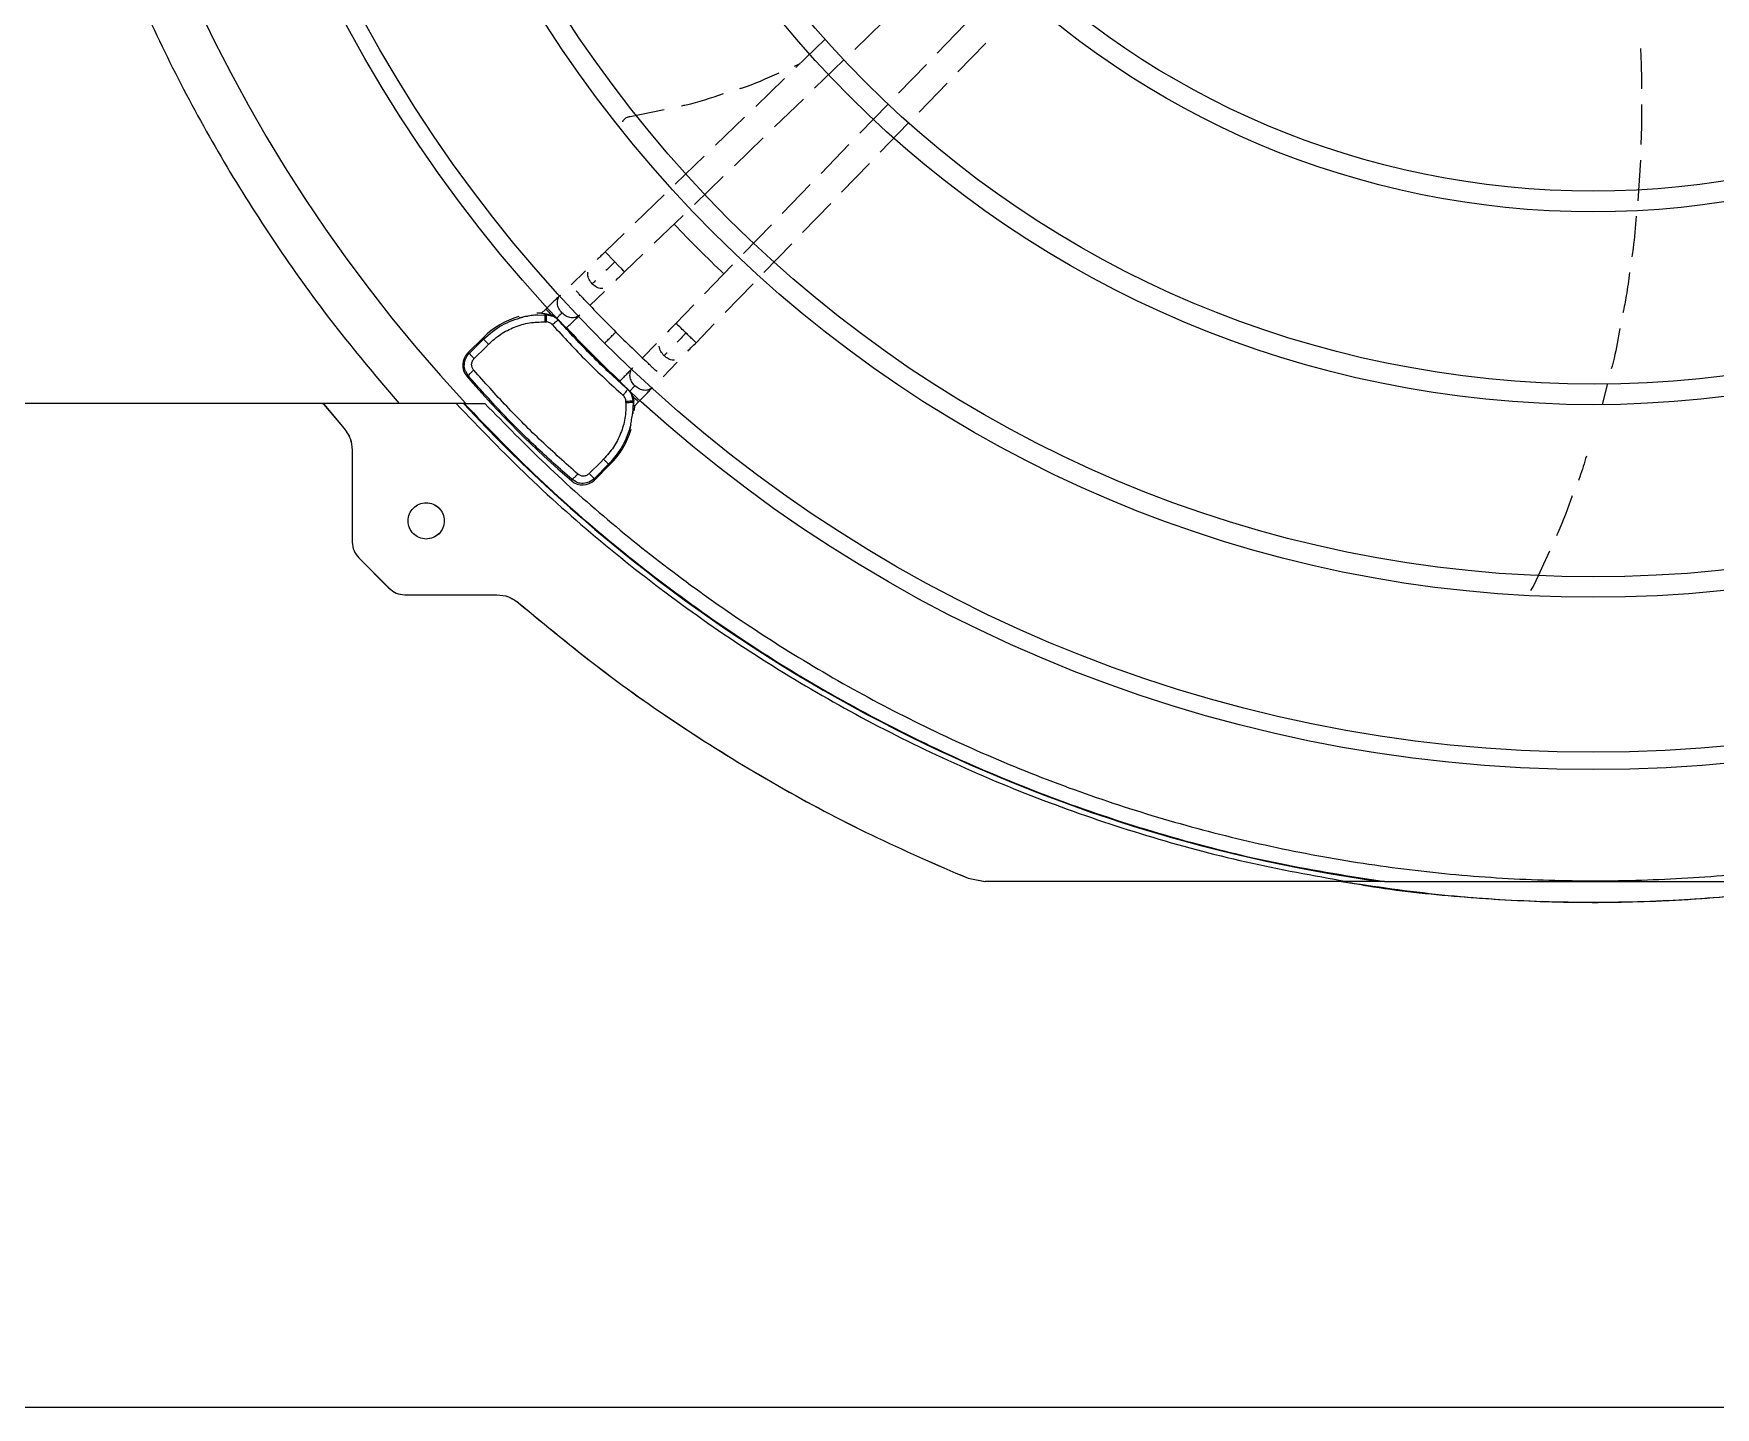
# Model space of a CAD drawing. Extents: x -24 to 296, y -58 to 147.
# Drawn here: x 45.94 to 57.81, y 22.58 to 32.28 of the extents above; entities that cross this region are included whole.
import ezdxf

# ---------------------------------------------------------------- set-up
doc = ezdxf.new("R2010")
doc.units = 0
doc.header["$MEASUREMENT"] = 0
doc.layers.get('0').update_dxf_attribs({"linetype": 'CONTINUOUS'})
doc.layers.add('0 Unit', color=7, linetype='CONTINUOUS')

msp = doc.modelspace()

# ---------------------------------------------------------------- linework, layer by layer
at = {"color": 7, "linetype": 'Continuous', "lineweight": 25}
for p, q in [((51.73689, 32.17326), (51.94089, 32.37051)), ((52.517, 32.3509), (52.31966, 32.1468)), ((51.52482, 32.24203), (51.32054, 32.04451)), ((52.46494, 32.01386), (52.66181, 32.21747)), ((51.31201, 32.05383), (51.35104, 32.074)), ((51.45344, 31.89919), (51.65719, 32.0962)), ((52.24248, 32.06698), (52.04609, 31.86387)), ((51.24093, 31.96754), (51.03756, 31.7709)), ((51.17073, 31.62584), (51.37448, 31.82284)), ((52.1916, 31.73117), (52.38876, 31.93508)), ((50.15167, 31.7001), (50.1522, 31.7001)), ((50.1522, 31.7001), (50.39185, 31.74978)), ((51.9697, 31.78487), (51.77256, 31.58098)), ((50.95822, 31.69418), (50.75431, 31.49702)), ((51.91677, 31.44693), (52.11466, 31.65159)), ((50.88703, 31.35153), (51.09153, 31.54926)), ((51.69573, 31.50152), (51.49875, 31.29779)), ((50.67485, 31.42019), (50.47036, 31.22247)), ((51.64381, 31.16462), (51.84048, 31.36803)), ((57.28321, 31.39058), (57.26507, 31.10514)), ((50.60476, 31.0786), (50.8081, 31.27521)), ((50.39192, 31.14662), (50.1871, 30.94858)), ((51.42205, 31.21847), (51.22529, 31.01497)), ((50.32182, 30.80502), (50.52505, 31.00152)), ((51.36913, 30.88054), (51.56716, 31.08535)), ((50.10867, 30.87275), (49.97506, 30.74356)), ((51.14856, 30.93562), (50.95108, 30.73138)), ((51.09596, 30.59802), (51.29251, 30.8013)), ((50.1119, 30.60204), (50.24168, 30.72753)), ((50.87492, 30.65261), (50.67701, 30.44793)), ((49.8356, 30.60902), (49.73425, 30.51143)), ((50.82234, 30.31504), (51.01922, 30.51865)), ((49.8671, 30.36608), (49.96953, 30.46471)), ((49.47175, 30.29695), (49.55203, 30.29984)), ((49.55554, 30.33909), (49.52376, 30.30837)), ((49.55203, 30.29984), (49.55208, 30.30568)), ((49.56132, 30.29954), (49.55203, 30.29984)), ((49.55208, 30.30568), (49.56133, 30.30499)), ((49.56133, 30.30499), (49.56132, 30.29954)), ((49.56132, 30.29954), (49.60645, 30.28896)), ((49.56133, 30.30499), (49.59569, 30.29768)), ((49.64556, 30.26418), (49.63264, 30.27652)), ((50.6013, 30.36962), (50.47497, 30.23897)), ((49.55044, 30.24965), (49.55988, 30.24934)), ((49.64554, 30.26011), (49.64556, 30.26418)), ((50.61644, 30.10209), (50.74476, 30.2348)), ((49.00381, 30.02744), (49.1154, 30.13903)), ((49.1157, 30.12719), (49.01544, 30.02701)), ((49.04998, 29.99015), (49.13168, 30.07176)), ((49.1154, 30.13903), (49.11569, 30.12719)), ((49.13168, 30.07176), (49.15176, 30.09185)), ((50.33747, 30.0971), (50.23824, 29.99492)), ((49.01544, 30.02701), (49.00381, 30.02744)), ((50.3836, 29.86204), (50.48269, 29.96408)), ((48.99769, 29.86711), (49.00968, 29.86658)), ((57.04947, 29.80652), (57.01277, 29.66424)), ((50.12186, 29.67821), (50.12157, 29.68765)), ((50.1361, 29.77363), (50.13222, 29.77344)), ((50.14845, 29.76071), (50.1361, 29.77363)), ((50.16107, 29.73433), (50.17164, 29.68921)), ((50.16959, 29.72378), (50.17686, 29.68947)), ((50.17686, 29.68947), (50.17164, 29.68921)), ((50.17164, 29.68921), (50.17194, 29.67994)), ((50.17753, 29.68023), (50.17686, 29.68947)), ((50.18012, 29.65209), (50.21076, 29.68378)), ((48.52027, 29.67323), (45.20067, 29.67323)), ((47.98926, 29.6661), (48.13184, 29.49715)), ((47.99004, 29.6661), (47.98926, 29.6661)), ((47.99004, 29.6661), (48.13262, 29.49715)), ((48.99096, 29.67323), (48.52027, 29.67323)), ((48.99096, 29.67323), (49.12561, 29.67323)), ((50.17194, 29.67994), (50.16906, 29.59964)), ((50.17753, 29.68023), (50.17194, 29.67994)), ((48.13184, 29.49715), (48.13262, 29.49715)), ((48.18899, 29.34311), (48.18899, 28.6935)), ((48.18899, 29.34311), (48.18977, 29.34311)), ((48.18977, 29.34311), (48.18977, 28.6935)), ((49.94399, 29.25944), (49.86238, 29.17775)), ((50.01061, 29.24381), (49.89902, 29.13222)), ((49.99929, 29.24359), (49.89912, 29.14334)), ((49.96408, 29.27953), (49.94399, 29.25944)), ((50.01061, 29.24381), (49.99929, 29.24359)), ((49.73869, 29.1261), (49.73869, 29.13757)), ((49.89902, 29.13222), (49.89912, 29.14334)), ((48.18977, 28.6935), (48.18899, 28.6935)), ((56.64103, 28.63055), (56.53062, 28.39107)), ((48.23588, 28.58216), (48.2351, 28.58216)), ((48.2351, 28.58216), (48.44845, 28.36882)), ((48.23588, 28.58216), (48.44923, 28.36882)), ((56.53062, 28.39107), (56.50779, 28.35336)), ((48.44923, 28.36882), (48.44845, 28.36882)), ((48.56056, 28.3227), (49.21018, 28.3227)), ((49.36421, 28.26556), (49.36343, 28.26556)), ((52.5374, 26.3208), (52.53662, 26.3208)), ((52.53662, 26.3208), (52.65611, 26.29725)), ((52.5374, 26.3208), (52.65689, 26.29725)), ((55.21361, 26.29725), (52.65689, 26.29725)), ((55.44913, 26.29725), (55.21361, 26.29725))]:
    msp.add_line(p, q, dxfattribs=at)
at = {"color": 8, "linetype": 'Continuous', "lineweight": 25}
for p, q in [((49.00968, 29.86658), (48.99181, 29.89813)), ((49.76917, 29.12013), (49.73869, 29.13757))]:
    msp.add_line(p, q, dxfattribs=at)
at = {"color": 8, "linetype": 'Continuous', "lineweight": 25, "flags": 128}
for points in [[(50.0437, 30.6728), (50.0175, 30.69988), (49.99526, 30.72283), (49.98035, 30.73817), (49.97506, 30.74356), (49.97506, 30.74356)], [(50.1119, 30.60204), (50.1119, 30.60204), (50.10677, 30.60743), (50.09201, 30.62277), (50.06986, 30.64572), (50.0437, 30.6728)]]:
    msp.add_lwpolyline(points, dxfattribs=at)
for centre, radius in [((56.9509, 37.08527), 9.99706), ((56.9509, 37.08465), 9.87436), ((56.9509, 37.08527), 8.78089), ((56.9509, 37.08465), 8.63615), ((56.9509, 37.08465), 7.41998), ((56.95709, 37.08475), 7.27453), ((56.9509, 37.08465), 6.05846), ((56.9509, 37.08465), 5.9131)]:
    msp.add_circle(centre, radius)
at = {"color": 7, "linetype": 'Continuous', "lineweight": 25}
for centre, radius, start, end in [((56.95627, 37.08465), 10.88004, 137.062968, 222.937036), ((56.94952, 37.08335), 8.93517, 223.436613, 226.62464), ((56.95619, 37.08369), 9.76635, 223.11767, 225.000016), ((54.21387, 34.34227), 6.1186, 222.506594, 227.494873), ((56.9558, 37.08322), 9.76574, 224.999711, 226.882175), ((54.21403, 34.34244), 6.87305, 220.627733, 229.372173), ((56.95604, 37.08461), 10.8921, 222.877714, 262.047685)]:
    msp.add_arc(centre, radius, start, end, dxfattribs=at)
at = {"color": 8, "linetype": 'Continuous', "lineweight": 25}
for centre, radius, start, end in [((43.01721, 22.43123), 10.79717, 45.790223, 46.313352), ((45.69427, 25.07619), 6.45202, 45.572072, 46.081779)]:
    msp.add_arc(centre, radius, start, end, dxfattribs=at)
at = {"color": 7, "linetype": 'Continuous', "lineweight": 25}
for centre, major_axis, ratio, start_param, end_param in [((49.53271, 29.72066), (0.01095, 0.5912), 0.99873353, 0.30576453, 0.80328617), ((49.53271, 29.72066), (0.01095, 0.5912), 0.99873353, 0.02743731, 0.08783241), ((49.08747, 29.94396), (0.11816, -0.00449), 0.99887068, 2.39471439, 3.88810276), ((49.59225, 29.66112), (0.5912, 0.01098), 0.99873841, 6.20038528, 6.255253), ((49.59225, 29.66112), (0.5912, 0.01098), 0.99873841, 5.4798419, 5.9722231), ((49.81555, 29.21588), (-0.00447, 0.11816), 0.99886587, 2.39523002, 3.88862108)]:
    msp.add_ellipse(centre, major_axis=major_axis, ratio=ratio, start_param=start_param, end_param=end_param, dxfattribs=at)
for points, knots in [([(49.12561, 29.67323), (49.26814, 29.5275), (49.55529, 29.23391), (50.02014, 28.82273), (50.51272, 28.4322), (51.03399, 28.06741), (51.58201, 27.73023), (52.15474, 27.42362), (52.74954, 27.1501), (53.36303, 26.91205), (53.9922, 26.71121), (54.63372, 26.549), (55.28398, 26.42645), (55.93927, 26.34414), (56.59598, 26.30218), (57.25067, 26.30026), (57.89923, 26.33765), (58.53823, 26.41313), (59.16451, 26.52507), (59.77584, 26.67179), (60.36975, 26.85127), (60.94704, 27.06239), (61.51144, 27.30589), (62.06615, 27.58379), (62.611, 27.89745), (63.14281, 28.24666), (63.65879, 28.63109), (64.15553, 29.04975), (64.62969, 29.50117), (65.0778, 29.98307), (65.49715, 30.4933), (65.88518, 31.0293), (66.2396, 31.58809), (66.55849, 32.16644), (66.84043, 32.76104), (67.08441, 33.36857), (67.2896, 33.98495), (67.45587, 34.60654), (67.58356, 35.2298), (67.67341, 35.85204), (67.72638, 36.47021), (67.74381, 37.08465), (67.72638, 37.69909), (67.67341, 38.31725), (67.58356, 38.93949), (67.45588, 39.56275), (67.2896, 40.18435), (67.08441, 40.80073), (66.84043, 41.40825), (66.5585, 42.00285), (66.2396, 42.58121), (65.88518, 43.14), (65.49715, 43.67599), (65.07781, 44.18622), (64.6297, 44.66812), (64.15554, 45.11955), (63.6588, 45.53821), (63.14282, 45.92265), (62.61101, 46.27184), (62.06617, 46.58551), (61.51145, 46.86342), (60.94705, 47.10692), (60.36976, 47.31803), (59.77585, 47.49751), (59.16453, 47.64423), (58.53824, 47.75618), (57.89923, 47.83165), (57.25068, 47.86905), (56.596, 47.86713), (55.93929, 47.82517), (55.28399, 47.74286), (54.63373, 47.62031), (53.99221, 47.4581), (53.36305, 47.25726), (52.74956, 47.01922), (52.15475, 46.74569), (51.58202, 46.43908), (51.034, 46.1019), (50.51273, 45.73712), (50.02015, 45.34658), (49.55529, 44.93541), (49.26814, 44.64181), (49.12561, 44.49608)], [0, 0, 0, 0, 0.01189592, 0.02396584, 0.03619649, 0.04857359, 0.06108194, 0.07373471, 0.0864717, 0.09927432, 0.11212355, 0.12500004, 0.13787625, 0.15072533, 0.16352795, 0.17626509, 0.18891813, 0.20142621, 0.21380317, 0.22603385, 0.23810393, 0.25000004, 0.2618959, 0.27396585, 0.28619652, 0.29857361, 0.31108196, 0.32373474, 0.33647171, 0.34927432, 0.36212355, 0.37500004, 0.38787624, 0.40072531, 0.41352793, 0.42626506, 0.4389181, 0.45142619, 0.46380314, 0.47603381, 0.48810388, 0.50000001, 0.51189586, 0.52396581, 0.53619649, 0.54857357, 0.56108191, 0.57373469, 0.58647168, 0.59927428, 0.6121235, 0.62499999, 0.63787621, 0.65072529, 0.66352791, 0.67626502, 0.68891805, 0.70142614, 0.71380312, 0.72603376, 0.73810387, 0.74999998, 0.76189582, 0.77396578, 0.78619645, 0.79857355, 0.81108188, 0.82373468, 0.83647168, 0.84927427, 0.86212351, 0.87499998, 0.88787621, 0.90072531, 0.91352792, 0.92626504, 0.93891808, 0.95142617, 0.96380314, 0.97603381, 0.98810396, 1, 1, 1, 1]), ([(48.52027, 44.49608), (48.37476, 44.32461), (48.08373, 43.98167), (47.68736, 43.4352), (47.32224, 42.86773), (46.99247, 42.27888), (46.69849, 41.67141), (46.44156, 41.04735), (46.22257, 40.40899), (46.0423, 39.75864), (45.90142, 39.09863), (45.80042, 38.43136), (45.73967, 37.75922), (45.7194, 37.08465), (45.73967, 36.41008), (45.80042, 35.73795), (45.90142, 35.07067), (46.0423, 34.41067), (46.22257, 33.76031), (46.44156, 33.12196), (46.69849, 32.4979), (46.99247, 31.89043), (47.32224, 31.30158), (47.68736, 30.73411), (48.08373, 30.18764), (48.37476, 29.8447), (48.52027, 29.67323)], [0, 0, 0, 0, 0.04166667, 0.08333333, 0.125, 0.16666666, 0.20833334, 0.25000002, 0.29166668, 0.33333335, 0.375, 0.41666669, 0.45833337, 0.49999998, 0.54166666, 0.58333334, 0.62500004, 0.66666665, 0.70833332, 0.75000002, 0.7916667, 0.83333334, 0.87500001, 0.91666668, 0.95833336, 1, 1, 1, 1]), ([(57.28378, 32.17915), (57.28452, 32.16438), (57.28881, 32.07802), (57.29162, 31.9834), (57.29157, 31.90365), (57.29156, 31.89597)], [0, 0, 0, 0, 0.15715941, 0.91876163, 1, 1, 1, 1]), ([(50.92575, 31.89685), (50.92979, 31.89806), (51.0253, 31.92683), (51.1165, 31.96869), (51.20385, 32.00879)], [0, 0, 0, 0, 0.04234426, 1, 1, 1, 1]), ([(50.51414, 31.77513), (50.52498, 31.77732), (50.62559, 31.79767), (50.72316, 31.83156), (50.81022, 31.86181)], [0, 0, 0, 0, 0.10772802, 1, 1, 1, 1]), ([(50.09901, 31.66323), (50.10131, 31.66796), (50.10718, 31.68007), (50.12623, 31.69396), (50.14287, 31.69798), (50.15167, 31.7001)], [0, 0, 0, 0, 0.23203407, 0.59403736, 1, 1, 1, 1]), ([(50.09932, 31.66285), (50.10168, 31.66773), (50.10762, 31.67998), (50.12678, 31.69397), (50.14341, 31.69798), (50.1522, 31.7001)], [0, 0, 0, 0, 0.23772016, 0.59707421, 1, 1, 1, 1]), ([(57.29159, 31.78476), (57.29183, 31.74657), (57.29243, 31.65191), (57.28881, 31.55731), (57.28665, 31.50086)], [0, 0, 0, 0, 0.40333981, 1, 1, 1, 1]), ([(57.25455, 30.99488), (57.24809, 30.91933), (57.23991, 30.82366), (57.22593, 30.72885), (57.22299, 30.70891)], [0, 0, 0, 0, 0.78959581, 1, 1, 1, 1]), ([(49.97506, 30.74356), (49.96503, 30.73386), (49.94575, 30.71522), (49.92804, 30.69812), (49.91954, 30.68992)], [0, 0, 0, 0, 0.52082038, 1, 1, 1, 1]), ([(50.0437, 30.6728), (50.03156, 30.66106), (50.00988, 30.64011), (49.9891, 30.62004), (49.97996, 30.6112)], [0, 0, 0, 0, 0.56005027, 1, 1, 1, 1]), ([(50.05039, 30.54262), (50.05159, 30.54378), (50.06105, 30.55291), (50.08209, 30.57323), (50.10196, 30.59244), (50.1119, 30.60204)], [0, 0, 0, 0, 0.06782543, 0.53375694, 1, 1, 1, 1]), ([(57.20724, 30.59884), (57.20021, 30.54408), (57.18791, 30.44834), (57.16844, 30.35401), (57.1601, 30.31364)], [0, 0, 0, 0, 0.57203343, 1, 1, 1, 1]), ([(49.65877, 30.43875), (49.65229, 30.43251), (49.63935, 30.42004), (49.61383, 30.39541), (49.58552, 30.36808), (49.56551, 30.34873), (49.55549, 30.33905)], [0, 0, 0, 0, 0.25012582, 0.50004049, 0.74993816, 1, 1, 1, 1]), ([(49.79878, 30.43658), (49.79292, 30.44327), (49.78269, 30.45495), (49.77431, 30.46498), (49.77073, 30.46926)], [0, 0, 0, 0, 0.57248786, 1, 1, 1, 1]), ([(49.82723, 30.4084), (49.82348, 30.41207), (49.81478, 30.42056), (49.80458, 30.43078), (49.79878, 30.43658)], [0, 0, 0, 0, 0.43217551, 1, 1, 1, 1]), ([(49.11569, 30.12719), (49.1577, 30.16358), (49.23978, 30.2347), (49.34325, 30.26747), (49.39377, 30.28347)], [0, 0, 0, 0, 0.51171491, 1, 1, 1, 1]), ([(49.36862, 30.27899), (49.36942, 30.27893), (49.37103, 30.27881), (49.3802, 30.28062), (49.38922, 30.28252), (49.39377, 30.28347)], [0, 0, 0, 0, 0.33193425, 0.66326494, 1, 1, 1, 1]), ([(49.47175, 30.29695), (49.46549, 30.29587), (49.45286, 30.29368), (49.43805, 30.29073), (49.42976, 30.28935), (49.42622, 30.28876), (49.41961, 30.2877), (49.40772, 30.28596), (49.39919, 30.28443), (49.39377, 30.28347)], [0, 0, 0, 0, 0.25660518, 0.51806655, 0.5332425, 0.55988111, 0.64746674, 0.77621648, 1, 1, 1, 1]), ([(49.47175, 30.29695), (49.47689, 30.29764), (49.48638, 30.29892), (49.49576, 30.30032), (49.49661, 30.30094), (49.49705, 30.30126)], [0, 0, 0, 0, 0.36680927, 0.676056, 1, 1, 1, 1]), ([(49.55208, 30.30568), (49.54401, 30.30629), (49.53252, 30.30715), (49.52573, 30.3081), (49.52384, 30.30865), (49.52461, 30.30897), (49.52477, 30.30904)], [0, 0, 0, 0, 0.51293538, 0.72977065, 0.94135023, 1, 1, 1, 1]), ([(49.55044, 30.24965), (49.55066, 30.25623), (49.55109, 30.26939), (49.5516, 30.28541), (49.55195, 30.2968), (49.552, 30.29883), (49.55203, 30.29984)], [0, 0, 0, 0, 0.25000075, 0.49999682, 0.75000266, 1, 1, 1, 1]), ([(49.55988, 30.24934), (49.56008, 30.25592), (49.56049, 30.26908), (49.56096, 30.2851), (49.56128, 30.2965), (49.56131, 30.29853), (49.56132, 30.29954)], [0, 0, 0, 0, 0.24999942, 0.499994, 0.74999548, 1, 1, 1, 1]), ([(49.63264, 30.27652), (49.62712, 30.28069), (49.61534, 30.28958), (49.6025, 30.29487), (49.59569, 30.29768)], [0, 0, 0, 0, 0.46911619, 1, 1, 1, 1]), ([(49.66997, 30.31255), (49.66419, 30.30697), (49.65382, 30.29699), (49.63913, 30.28279), (49.63264, 30.27652)], [0, 0, 0, 0, 0.55831737, 1, 1, 1, 1]), ([(49.70023, 30.20517), (49.70951, 30.21414), (49.72806, 30.23207), (49.75399, 30.25711), (49.77734, 30.27964), (49.78931, 30.29117), (49.79529, 30.29694)], [0, 0, 0, 0, 0.25013792, 0.50015327, 0.74999353, 1, 1, 1, 1]), ([(49.15176, 30.09185), (49.17927, 30.11633), (49.23429, 30.16529), (49.33353, 30.21514), (49.44, 30.24671), (49.51363, 30.24867), (49.55044, 30.24965)], [0, 0, 0, 0, 0.25000105, 0.50000121, 0.74999986, 1, 1, 1, 1]), ([(49.60266, 30.22927), (49.59981, 30.23212), (49.59409, 30.23786), (49.58345, 30.24395), (49.57197, 30.24824), (49.56389, 30.24898), (49.55988, 30.24934)], [0, 0, 0, 0, 0.24877774, 0.50057364, 0.7521473, 1, 1, 1, 1]), ([(49.64554, 30.26011), (49.64443, 30.25999), (49.64214, 30.25974), (49.63201, 30.25306), (49.61827, 30.24257), (49.60775, 30.23361), (49.60266, 30.22927)], [0, 0, 0, 0, 0.24184858, 0.49997479, 0.75811382, 1, 1, 1, 1]), ([(49.60266, 30.22927), (49.68206, 30.14237), (49.84086, 29.96857), (50.01462, 29.80981), (50.1015, 29.73043)], [0, 0, 0, 0, 0.50000087, 1, 1, 1, 1]), ([(50.13222, 29.77344), (50.0475, 29.85092), (49.87806, 30.00589), (49.72305, 30.17537), (49.64554, 30.26011)], [0, 0, 0, 0, 0.49999938, 1, 1, 1, 1]), ([(49.64556, 30.26418), (49.65092, 30.25828), (49.6617, 30.24645), (49.67602, 30.23128), (49.68812, 30.21886), (49.69643, 30.2108), (49.70108, 30.20673), (49.70128, 30.20712), (49.70137, 30.20727)], [0, 0, 0, 0, 0.18087626, 0.36307985, 0.54051449, 0.72811583, 0.89029815, 1, 1, 1, 1]), ([(49.9724, 30.09989), (49.97272, 30.1002), (49.97346, 30.10091), (49.97936, 30.10677), (49.98841, 30.11579), (49.99944, 30.12681), (50.01228, 30.13964), (50.02497, 30.15235), (50.03566, 30.16305), (50.04411, 30.17153), (50.04945, 30.1769), (50.05007, 30.17755), (50.05035, 30.17784)], [0, 0, 0, 0, 0.09142796, 0.20730221, 0.29898218, 0.40002168, 0.50631239, 0.6122537, 0.71235431, 0.80274967, 0.91261822, 1, 1, 1, 1]), ([(50.47497, 30.23897), (50.46537, 30.22905), (50.44619, 30.20921), (50.42545, 30.18778), (50.41592, 30.17795), (50.41433, 30.17631)], [0, 0, 0, 0, 0.45479462, 0.90914447, 1, 1, 1, 1]), ([(50.54594, 30.17055), (50.53421, 30.15841), (50.51325, 30.13674), (50.49316, 30.11598), (50.48432, 30.10685)], [0, 0, 0, 0, 0.5600547, 1, 1, 1, 1]), ([(57.13842, 30.20258), (57.12626, 30.13209), (57.10972, 30.03629), (57.08478, 29.94264), (57.07819, 29.9179)], [0, 0, 0, 0, 0.73577068, 1, 1, 1, 1]), ([(49.1157, 30.12718), (49.11641, 30.12656), (49.11782, 30.12532), (49.12602, 30.11734), (49.13757, 30.10597), (49.14703, 30.09656), (49.15176, 30.09185)], [0, 0, 0, 0, 0.24999527, 0.49999701, 0.75000345, 1, 1, 1, 1]), ([(50.55941, 30.04315), (50.55978, 30.04354), (50.56817, 30.0522), (50.5877, 30.07237), (50.60689, 30.09221), (50.61648, 30.10214)], [0, 0, 0, 0, 0.02260027, 0.51113865, 1, 1, 1, 1]), ([(48.99181, 29.89813), (48.99006, 29.90099), (48.98106, 29.91575), (48.97935, 29.94917), (48.98748, 29.99237), (49.00614, 30.01549), (49.01544, 30.02701)], [0, 0, 0, 0, 0.07173689, 0.37086205, 0.68626492, 1, 1, 1, 1]), ([(49.01544, 30.02701), (49.01597, 30.02621), (49.01702, 30.02461), (49.02475, 30.01616), (49.03594, 30.00442), (49.0453, 29.99491), (49.04998, 29.99015)], [0, 0, 0, 0, 0.24999821, 0.49999027, 0.74999325, 1, 1, 1, 1]), ([(49.04725, 29.90875), (49.04298, 29.91492), (49.03448, 29.92723), (49.0311, 29.95005), (49.03597, 29.97124), (49.04411, 29.9841), (49.04931, 29.98945), (49.04998, 29.99015)], [0, 0, 0, 0, 0.25091724, 0.5005218, 0.74979909, 0.96750876, 1, 1, 1, 1]), ([(50.16911, 29.92373), (50.1633, 29.91774), (50.15167, 29.90576), (50.12901, 29.88238), (50.10387, 29.85641), (50.08589, 29.83782), (50.0769, 29.82853)], [0, 0, 0, 0, 0.25011658, 0.4999956, 0.74997875, 1, 1, 1, 1]), ([(50.30911, 29.92624), (50.3033, 29.93205), (50.29308, 29.94226), (50.28458, 29.95097), (50.28091, 29.95472)], [0, 0, 0, 0, 0.56905431, 1, 1, 1, 1]), ([(50.34177, 29.89822), (50.33747, 29.90181), (50.32746, 29.91017), (50.31578, 29.92041), (50.30911, 29.92624)], [0, 0, 0, 0, 0.42974965, 1, 1, 1, 1]), ([(49.00968, 29.86658), (49.00985, 29.8679), (49.0102, 29.87065), (49.01843, 29.88094), (49.03129, 29.89433), (49.04205, 29.90406), (49.04725, 29.90875)], [0, 0, 0, 0, 0.2412465, 0.5000541, 0.75883227, 1, 1, 1, 1]), ([(49.73869, 29.13757), (49.65344, 29.21368), (49.48279, 29.36606), (49.23825, 29.6106), (49.08583, 29.7813), (49.00968, 29.86658)], [0, 0, 0, 0, 0.33313478, 0.66686602, 1, 1, 1, 1]), ([(49.78099, 29.175), (49.69536, 29.25137), (49.52349, 29.40464), (49.27734, 29.65081), (49.12382, 29.8229), (49.04725, 29.90875)], [0, 0, 0, 0, 0.33231681, 0.66694549, 1, 1, 1, 1]), ([(50.07899, 29.82967), (50.07884, 29.82957), (50.07847, 29.82934), (50.08251, 29.82474), (50.0905, 29.81648), (50.10288, 29.8044), (50.11837, 29.78978), (50.13021, 29.779), (50.1361, 29.77363)], [0, 0, 0, 0, 0.11177582, 0.27357511, 0.45080048, 0.63777936, 0.8195625, 1, 1, 1, 1]), ([(50.1015, 29.73043), (50.10584, 29.73552), (50.11479, 29.74604), (50.12526, 29.75981), (50.13189, 29.76998), (50.13211, 29.77231), (50.13222, 29.77344)], [0, 0, 0, 0, 0.24188032, 0.50002498, 0.75815476, 1, 1, 1, 1]), ([(50.12157, 29.68765), (50.1212, 29.69166), (50.12047, 29.69974), (50.11618, 29.71123), (50.11009, 29.72186), (50.10435, 29.72758), (50.1015, 29.73043)], [0, 0, 0, 0, 0.24779498, 0.49943096, 0.75118998, 1, 1, 1, 1]), ([(50.17164, 29.68921), (50.17064, 29.68918), (50.16865, 29.68912), (50.15729, 29.68877), (50.14129, 29.68827), (50.12814, 29.68786), (50.12157, 29.68765)], [0, 0, 0, 0, 0.24999594, 0.49999599, 0.75000089, 1, 1, 1, 1]), ([(50.18455, 29.79797), (50.17895, 29.7922), (50.16893, 29.78187), (50.15473, 29.76719), (50.14845, 29.76071)], [0, 0, 0, 0, 0.55832877, 1, 1, 1, 1]), ([(50.16959, 29.72378), (50.16679, 29.73059), (50.16151, 29.74341), (50.15262, 29.75519), (50.14845, 29.76071)], [0, 0, 0, 0, 0.53088575, 1, 1, 1, 1]), ([(50.21076, 29.68378), (50.22042, 29.69377), (50.23974, 29.71374), (50.26703, 29.74193), (50.29162, 29.76732), (50.30409, 29.78016), (50.31032, 29.78658)], [0, 0, 0, 0, 0.25017771, 0.50011676, 0.74999395, 1, 1, 1, 1]), ([(47.98926, 29.6661), (47.98827, 29.66715), (47.98629, 29.66926), (47.98253, 29.67149), (47.97843, 29.67296), (47.97554, 29.67314), (47.9741, 29.67323)], [0, 0, 0, 0, 0.24998025, 0.49998427, 0.74999678, 1, 1, 1, 1]), ([(47.97488, 29.67323), (47.97632, 29.67314), (47.97921, 29.67296), (47.98331, 29.67149), (47.98707, 29.66926), (47.98905, 29.66715), (47.99004, 29.6661)], [0, 0, 0, 0, 0.25000322, 0.50001573, 0.75001975, 1, 1, 1, 1]), ([(48.92303, 29.67323), (49.09089, 29.49826), (49.42661, 29.14832), (49.97304, 28.66735), (50.54783, 28.2213), (51.15166, 27.81514), (51.78099, 27.44984), (52.43328, 27.12733), (53.10553, 26.84865), (53.79496, 26.61623), (54.49782, 26.42674), (54.97502, 26.34041), (55.21361, 26.29725)], [0, 0, 0, 0, 0.10000002, 0.20000004, 0.29999995, 0.40000005, 0.50000004, 0.60000016, 0.69999999, 0.80000004, 0.90000013, 1, 1, 1, 1]), ([(48.97958, 29.67323), (49.15264, 29.49422), (49.49876, 29.1362), (50.06306, 28.64588), (50.65708, 28.19274), (51.28145, 27.7821), (51.93231, 27.415), (52.60685, 27.0935), (53.3018, 26.8187), (54.01407, 26.59316), (54.73967, 26.41332), (55.2316, 26.33594), (55.47756, 26.29725)], [0, 0, 0, 0, 0.09999997, 0.19999998, 0.29999997, 0.39999998, 0.49999991, 0.59999995, 0.69999992, 0.80000001, 0.90000005, 1, 1, 1, 1]), ([(50.12186, 29.67821), (50.12089, 29.6414), (50.11893, 29.56777), (50.08736, 29.4613), (50.03752, 29.36207), (49.98856, 29.30704), (49.96408, 29.27953)], [0, 0, 0, 0, 0.2499975, 0.49999556, 0.74999662, 1, 1, 1, 1]), ([(50.17194, 29.67994), (50.17094, 29.67989), (50.16895, 29.67981), (50.15759, 29.67941), (50.14159, 29.67887), (50.12844, 29.67843), (50.12186, 29.67821)], [0, 0, 0, 0, 0.2500081, 0.5000047, 0.75000598, 1, 1, 1, 1]), ([(50.15557, 29.52167), (50.15654, 29.52709), (50.15855, 29.53837), (50.16049, 29.55174), (50.16287, 29.56592), (50.16581, 29.58073), (50.16798, 29.59338), (50.16905, 29.59964)], [0, 0, 0, 0, 0.22403018, 0.46648185, 0.48173847, 0.74326104, 1, 1, 1, 1]), ([(50.17326, 29.62504), (50.173, 29.62472), (50.17247, 29.62409), (50.17129, 29.61645), (50.17013, 29.60763), (50.1693, 29.60142), (50.16906, 29.59964)], [0, 0, 0, 0, 0.28746422, 0.57416178, 0.8782828, 1, 1, 1, 1]), ([(50.18074, 29.65303), (50.18067, 29.65287), (50.18037, 29.65212), (50.17985, 29.65398), (50.17895, 29.66072), (50.17812, 29.67218), (50.17753, 29.68023)], [0, 0, 0, 0, 0.05435949, 0.26672812, 0.48469879, 1, 1, 1, 1]), ([(48.13184, 29.49715), (48.14828, 29.47404), (48.18115, 29.42783), (48.18637, 29.37135), (48.18899, 29.34311)], [0, 0, 0, 0, 0.50000198, 1, 1, 1, 1]), ([(48.13262, 29.49715), (48.14906, 29.47404), (48.18193, 29.42783), (48.18716, 29.37135), (48.18977, 29.34311)], [0, 0, 0, 0, 0.50000198, 1, 1, 1, 1]), ([(50.15558, 29.52166), (50.13957, 29.47114), (50.1068, 29.36767), (50.03568, 29.28559), (49.99929, 29.24359)], [0, 0, 0, 0, 0.48829389, 1, 1, 1, 1]), ([(50.15558, 29.52166), (50.15451, 29.51667), (50.15238, 29.50667), (50.15077, 29.49837), (50.15093, 29.49712), (50.151, 29.49661)], [0, 0, 0, 0, 0.37191077, 0.74510217, 1, 1, 1, 1]), ([(49.99929, 29.24359), (49.99868, 29.24428), (49.99747, 29.24567), (49.98953, 29.25383), (49.97819, 29.26535), (49.96878, 29.27481), (49.96408, 29.27953)], [0, 0, 0, 0, 0.25000233, 0.50000933, 0.7500026, 1, 1, 1, 1]), ([(56.90255, 29.30216), (56.88786, 29.25237), (56.87073, 29.1943), (56.84857, 29.13829), (56.84542, 29.13031)], [0, 0, 0, 0, 0.85756126, 1, 1, 1, 1]), ([(49.73869, 29.13757), (49.74003, 29.13772), (49.74281, 29.13803), (49.75314, 29.14622), (49.76656, 29.15904), (49.77629, 29.16981), (49.78099, 29.175)], [0, 0, 0, 0, 0.24106608, 0.49981504, 0.75864179, 1, 1, 1, 1]), ([(49.89912, 29.14334), (49.88759, 29.13404), (49.86448, 29.11539), (49.82094, 29.10714), (49.78712, 29.10909), (49.77207, 29.11835), (49.76917, 29.12013)], [0, 0, 0, 0, 0.31116652, 0.62398385, 0.92760979, 1, 1, 1, 1]), ([(49.86238, 29.17775), (49.86169, 29.17708), (49.859, 29.17448), (49.85307, 29.16987), (49.84079, 29.16311), (49.82226, 29.15888), (49.79947, 29.16224), (49.78716, 29.17074), (49.78099, 29.175)], [0, 0, 0, 0, 0.032196, 0.12542168, 0.25076399, 0.49987053, 0.74927251, 1, 1, 1, 1]), ([(49.89912, 29.14334), (49.89833, 29.14385), (49.89676, 29.14488), (49.88835, 29.15257), (49.87664, 29.16372), (49.86713, 29.17308), (49.86238, 29.17775)], [0, 0, 0, 0, 0.24999728, 0.49999809, 0.74999755, 1, 1, 1, 1]), ([(48.5833, 28.84436), (48.58522, 28.86112), (48.58907, 28.89466), (48.6187, 28.93731), (48.66105, 28.96581), (48.71142, 28.97581), (48.76179, 28.96581), (48.80414, 28.93731), (48.83377, 28.89466), (48.83762, 28.86112), (48.83954, 28.84436)], [0, 0, 0, 0, 0.12499905, 0.24999862, 0.37500023, 0.49999928, 0.62499977, 0.75000138, 0.87500095, 1, 1, 1, 1]), ([(48.71064, 28.97248), (48.72743, 28.97055), (48.76101, 28.9667), (48.80336, 28.93707), (48.83299, 28.89472), (48.83684, 28.86114), (48.83876, 28.84436)], [0, 0, 0, 0, 0.25000062, 0.50000347, 0.75000226, 1, 1, 1, 1]), ([(56.80263, 29.02076), (56.77107, 28.93296), (56.73686, 28.83779), (56.69457, 28.74662), (56.69129, 28.73955)], [0, 0, 0, 0, 0.92249093, 1, 1, 1, 1]), ([(48.83954, 28.84436), (48.83762, 28.82759), (48.83377, 28.79405), (48.80414, 28.7514), (48.76179, 28.7229), (48.71142, 28.71289), (48.66105, 28.7229), (48.6187, 28.7514), (48.58907, 28.79405), (48.58522, 28.82759), (48.5833, 28.84436)], [0, 0, 0, 0, 0.1250039, 0.25000256, 0.37499999, 0.50000072, 0.62500001, 0.74999744, 0.8749961, 1, 1, 1, 1]), ([(48.83876, 28.84436), (48.83684, 28.82757), (48.83299, 28.79399), (48.80336, 28.75164), (48.761, 28.72201), (48.72743, 28.71816), (48.71064, 28.71623)], [0, 0, 0, 0, 0.25000743, 0.5000044, 0.74999891, 1, 1, 1, 1]), ([(48.18977, 28.6935), (48.19199, 28.67268), (48.19643, 28.63104), (48.22273, 28.59845), (48.23588, 28.58216)], [0, 0, 0, 0, 0.50000942, 1, 1, 1, 1]), ([(48.44845, 28.36882), (48.46474, 28.35567), (48.49732, 28.32936), (48.53896, 28.32492), (48.55978, 28.3227)], [0, 0, 0, 0, 0.49999518, 1, 1, 1, 1]), ([(48.44923, 28.36882), (48.46552, 28.35567), (48.4981, 28.32936), (48.53974, 28.32492), (48.56056, 28.3227)], [0, 0, 0, 0, 0.49999518, 1, 1, 1, 1]), ([(49.2094, 28.3227), (49.23763, 28.32009), (49.29411, 28.31487), (49.34033, 28.28199), (49.36343, 28.26556)], [0, 0, 0, 0, 0.49999604, 1, 1, 1, 1]), ([(49.21018, 28.3227), (49.23842, 28.32009), (49.29489, 28.31487), (49.34111, 28.28199), (49.36421, 28.26556)], [0, 0, 0, 0, 0.49999604, 1, 1, 1, 1]), ([(49.36343, 28.26556), (49.55535, 28.10656), (49.93918, 27.78856), (50.55217, 27.35947), (51.18968, 26.96876), (51.85025, 26.61732), (52.30783, 26.41964), (52.53662, 26.3208)], [0, 0, 0, 0, 0.20000015, 0.40000022, 0.60000002, 0.8000001, 1, 1, 1, 1]), ([(49.36421, 28.26556), (49.55613, 28.10656), (49.93996, 27.78856), (50.55295, 27.35947), (51.19046, 26.96876), (51.85104, 26.61732), (52.30861, 26.41964), (52.5374, 26.3208)], [0, 0, 0, 0, 0.20000015, 0.40000022, 0.60000002, 0.8000001, 1, 1, 1, 1]), ([(55.17435, 26.29725), (55.40985, 26.26303), (55.88084, 26.19458), (56.59395, 26.1504), (57.30789, 26.1504), (58.021, 26.19458), (58.49199, 26.26303), (58.72749, 26.29725)], [0, 0, 0, 0, 0.20000003, 0.4, 0.6, 0.79999997, 1, 1, 1, 1]), ([(55.23445, 26.28965), (55.27592, 26.28209), (55.53132, 26.23555), (56.00663, 26.18744), (56.65774, 26.14806), (57.31065, 26.14992), (57.96143, 26.19379), (58.41626, 26.24136), (58.65131, 26.28523), (58.67263, 26.28921)], [0, 0, 0, 0, 0.03662794, 0.22553482, 0.41444161, 0.60334842, 0.79225505, 0.98116195, 1, 1, 1, 1]), ([(55.47756, 26.29725), (55.47065, 26.29725), (55.46138, 26.29725), (55.45247, 26.29725), (55.44978, 26.29725), (55.44934, 26.29725), (55.44913, 26.29725)], [0, 0, 0, 0, 0.63349373, 0.84959588, 0.93051889, 1, 1, 1, 1]), ([(55.47756, 26.29725), (55.51932, 26.29725), (55.61524, 26.29725), (55.78168, 26.29725), (55.93973, 26.29725), (56.08028, 26.29725), (56.19392, 26.29725), (56.3188, 26.29725), (56.45862, 26.29725), (56.61205, 26.29725), (56.78768, 26.29725), (56.96662, 26.29725), (57.13475, 26.29725), (57.28111, 26.29725), (57.4107, 26.29725), (57.53388, 26.29725), (57.64543, 26.29725), (57.75014, 26.29725), (57.84628, 26.29725), (57.97691, 26.29725), (58.13139, 26.29725), (58.29795, 26.29725), (58.39383, 26.29725), (58.43459, 26.29725)], [0, 0, 0, 0, 0.04319606, 0.09922624, 0.16874904, 0.20342818, 0.24150389, 0.28375478, 0.32978961, 0.38297483, 0.43900081, 0.507486, 0.56402989, 0.60911889, 0.65557383, 0.69514671, 0.73376385, 0.76844518, 0.80111685, 0.83108344, 0.900692, 0.95778928, 1, 1, 1, 1])]:
    msp.add_open_spline(points, degree=3, knots=knots, dxfattribs=at)
at = {"color": 8, "linetype": 'Continuous', "lineweight": 25}
for points, knots in [([(49.8833, 30.51795), (49.87535, 30.528), (49.85944, 30.54808), (49.84982, 30.57844), (49.85248, 30.59438), (49.85331, 30.59938)], [0, 0, 0, 0, 0.40702282, 0.81404966, 1, 1, 1, 1]), ([(49.90733, 30.54111), (49.90541, 30.53926), (49.89617, 30.53035), (49.88899, 30.52343), (49.8833, 30.51795)], [0, 0, 0, 0, 0.20818895, 1, 1, 1, 1]), ([(49.95938, 30.48497), (49.95575, 30.48453), (49.94111, 30.48273), (49.91258, 30.49321), (49.89306, 30.5097), (49.8833, 30.51795)], [0, 0, 0, 0, 0.14151294, 0.57075206, 1, 1, 1, 1]), ([(49.66997, 30.31255), (49.66189, 30.32262), (49.64573, 30.34277), (49.63591, 30.37941), (49.64045, 30.41228), (49.64965, 30.43337), (49.65873, 30.43867), (49.65879, 30.4387)], [0, 0, 0, 0, 0.24959648, 0.49918898, 0.74878257, 0.99837298, 1, 1, 1, 1]), ([(49.55575, 30.33878), (49.55567, 30.33886), (49.55519, 30.33938), (49.55753, 30.337), (49.56284, 30.33155), (49.57142, 30.32272), (49.58236, 30.31144), (49.59124, 30.30227), (49.59569, 30.29768)], [0, 0, 0, 0, 0.03775371, 0.2302051, 0.42265452, 0.61510675, 0.80754619, 1, 1, 1, 1]), ([(49.60645, 30.28896), (49.61363, 30.28522), (49.62817, 30.27764), (49.63971, 30.266), (49.64554, 30.26011)], [0, 0, 0, 0, 0.49408423, 1, 1, 1, 1]), ([(49.79527, 30.29698), (49.78682, 30.29084), (49.76986, 30.27853), (49.73525, 30.27663), (49.69944, 30.28723), (49.6798, 30.30411), (49.66997, 30.31255)], [0, 0, 0, 0, 0.2487761, 0.49918695, 0.74959428, 1, 1, 1, 1]), ([(50.61646, 30.10216), (50.61543, 30.10318), (50.61336, 30.10524), (50.59709, 30.12104), (50.57375, 30.14366), (50.55521, 30.16159), (50.54594, 30.17055)], [0, 0, 0, 0, 0.24922765, 0.4994868, 0.74974025, 1, 1, 1, 1]), ([(50.39085, 30.0104), (50.38269, 30.02015), (50.36637, 30.03964), (50.35601, 30.0654), (50.3571, 30.07746), (50.35719, 30.07841)], [0, 0, 0, 0, 0.47931896, 0.95862226, 1, 1, 1, 1]), ([(50.18455, 29.79797), (50.17613, 29.80777), (50.1593, 29.82735), (50.14826, 29.86365), (50.15169, 29.89664), (50.16018, 29.91807), (50.16908, 29.92365), (50.16914, 29.92369)], [0, 0, 0, 0, 0.24957742, 0.49915274, 0.74873377, 0.99831194, 1, 1, 1, 1]), ([(50.41008, 30.03023), (50.40958, 30.02971), (50.40209, 30.02198), (50.39627, 30.01599), (50.39085, 30.01041)], [0, 0, 0, 0, 0.06643839, 1, 1, 1, 1]), ([(50.46551, 29.97972), (50.46271, 29.97931), (50.44893, 29.97726), (50.42093, 29.98673), (50.40087, 30.00251), (50.39085, 30.0104)], [0, 0, 0, 0, 0.1130586, 0.55652766, 1, 1, 1, 1]), ([(50.13222, 29.77344), (50.13811, 29.7676), (50.14975, 29.75605), (50.15732, 29.74151), (50.16107, 29.73433)], [0, 0, 0, 0, 0.50595031, 1, 1, 1, 1]), ([(50.31029, 29.78663), (50.30206, 29.78021), (50.28552, 29.76733), (50.251, 29.76427), (50.21485, 29.77365), (50.19465, 29.78987), (50.18455, 29.79797)], [0, 0, 0, 0, 0.24873056, 0.49915447, 0.74957631, 1, 1, 1, 1])]:
    msp.add_open_spline(points, degree=3, knots=knots, dxfattribs=at)
at = {"layer": '0 Unit'}
msp.add_line((161.48834, 22.58475), (42.42584, 22.58475), dxfattribs=at)

doc.saveas('drawing.dxf')
